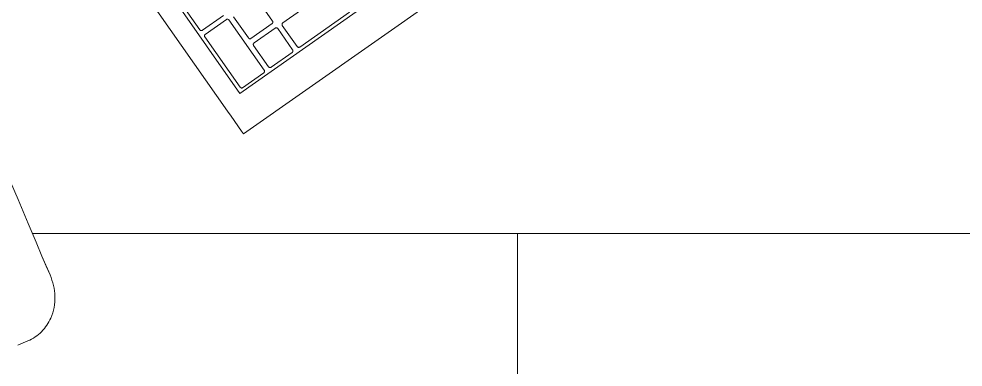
# Model space of a CAD drawing. Header units: inches. Extents: x 1 to 4637, y -664 to 702.
# Drawn here: x 1597.15 to 1617.3, y 376.57 to 383.99 of the extents above; entities that cross this region are included whole.
import ezdxf

# ---------------------------------------------------------------- set-up
doc = ezdxf.new("R2010")
doc.units = ezdxf.units.IN
doc.header["$MEASUREMENT"] = 0
doc.layers.add('I-FURN', color=30, linetype='Continuous', lineweight=9)

# ---------------------------------------------------------------- blocks, each defined once
blk = doc.blocks.new('Desk - Group 1 - No Side Chairs-V8-New Construction - Tel_Data_Elec Plan')
at = {"layer": 'I-FURN'}
for p, q in [((14.15, 2.123), (28.985, 12.511)), ((13.811, 2.607), (10.677, 7.082)), ((14.075, 2.984), (11.93, 6.048)), ((13.221, 4.342), (12.469, 5.416)), ((14.991, 4.491), (16.055, 5.236)), ((14.456, 4.981), (14.772, 4.529)), ((13.727, 4.648), (13.275, 4.332)), ((16.558, 4.723), (14.075, 2.984)), ((16.417, 4.719), (15.353, 3.974)), ((13.336, 4.245), (13.788, 4.561)), ((13.843, 4.552), (14.595, 3.478)), ((14.256, 4.167), (13.94, 4.619)), ((14.762, 4.474), (14.311, 4.158)), ((15.298, 3.984), (14.981, 4.436)), ((14.378, 4.062), (14.83, 4.378)), ((14.885, 4.368), (15.201, 3.916)), ((14.079, 3.116), (13.327, 4.19)), ((14.685, 3.554), (14.369, 4.007)), ((15.192, 3.861), (14.74, 3.545)), ((14.585, 3.423), (14.134, 3.107)), ((13.887, 2.498), (13.811, 2.607)), ((14.109, 2.181), (13.887, 2.498)), ((14.15, 2.123), (14.109, 2.181)), ((20, 0), (9.648, 0)), ((9.648, 0), (72, 0)), ((20, -36), (20, 0)), ((10.024, -0.885), (9.852, -0.481)), ((9.334, -2.384), (9.551, -2.291))]:
    blk.add_line(p, q, dxfattribs=at)
at = {"layer": 'I-FURN', "flags": 128}
blk.add_lwpolyline([(10.024, -0.885), (9.943, -0.694), (9.852, -0.481), (9.728, -0.189), (9.557, 0.215), (9.341, 0.724), (9.089, 1.317)], dxfattribs=at)
at = {"layer": 'I-FURN'}
for points, knots in [([(13.788, 4.561), (13.791, 4.564), (13.799, 4.567), (13.813, 4.569), (13.83, 4.565), (13.839, 4.557), (13.843, 4.552)], [0, 0, 0, 0, 0.2, 0.4, 0.7, 1, 1, 1, 1]), ([(13.275, 4.332), (13.272, 4.33), (13.265, 4.326), (13.25, 4.324), (13.234, 4.328), (13.224, 4.337), (13.221, 4.342)], [0, 0, 0, 0, 0.2, 0.4, 0.7, 1, 1, 1, 1]), ([(14.83, 4.378), (14.833, 4.38), (14.841, 4.384), (14.855, 4.386), (14.872, 4.381), (14.881, 4.373), (14.885, 4.368)], [0, 0, 0, 0, 0.2, 0.4, 0.7, 1, 1, 1, 1]), ([(14.311, 4.158), (14.308, 4.155), (14.3, 4.152), (14.286, 4.149), (14.269, 4.154), (14.26, 4.162), (14.256, 4.167)], [0, 0, 0, 0, 0.2, 0.4, 0.7, 1, 1, 1, 1]), ([(15.353, 3.974), (15.349, 3.971), (15.342, 3.968), (15.327, 3.966), (15.311, 3.97), (15.301, 3.978), (15.298, 3.984)], [0, 0, 0, 0, 0.2, 0.4, 0.7, 1, 1, 1, 1]), ([(14.74, 3.545), (14.737, 3.542), (14.729, 3.539), (14.715, 3.537), (14.698, 3.541), (14.689, 3.549), (14.685, 3.554)], [0, 0, 0, 0, 0.2, 0.4, 0.7, 1, 1, 1, 1]), ([(14.134, 3.107), (14.13, 3.104), (14.123, 3.101), (14.108, 3.099), (14.092, 3.103), (14.082, 3.111), (14.079, 3.116)], [0, 0, 0, 0, 0.2, 0.4, 0.7, 1, 1, 1, 1]), ([(9.551, -2.291), (9.607, -2.267), (9.71, -2.211), (9.847, -2.098), (9.96, -1.961), (10.055, -1.787), (10.119, -1.579), (10.136, -1.342), (10.104, -1.106), (10.055, -0.957), (10.024, -0.885)], [-1, -1, -1, -1, -0.892857, -0.785714, -0.678571, -0.571429, -0.428571, -0.285714, -0.142857, 0, 0, 0, 0])]:
    blk.add_open_spline(points, degree=3, knots=knots, dxfattribs=at)
for points in [[(14.772, 4.529), (14.775, 4.525), (14.778, 4.518), (14.78, 4.505), (14.778, 4.493), (14.772, 4.482), (14.766, 4.476), (14.762, 4.474)], [(14.981, 4.436), (14.979, 4.439), (14.975, 4.447), (14.974, 4.459), (14.976, 4.471), (14.982, 4.482), (14.988, 4.488), (14.991, 4.491)], [(13.327, 4.19), (13.324, 4.194), (13.321, 4.201), (13.319, 4.214), (13.321, 4.226), (13.327, 4.237), (13.333, 4.243), (13.336, 4.245)], [(14.369, 4.007), (14.366, 4.01), (14.363, 4.018), (14.361, 4.03), (14.363, 4.042), (14.369, 4.053), (14.375, 4.059), (14.378, 4.062)], [(15.201, 3.916), (15.204, 3.912), (15.207, 3.905), (15.209, 3.893), (15.207, 3.88), (15.201, 3.869), (15.195, 3.863), (15.192, 3.861)], [(14.595, 3.478), (14.597, 3.474), (14.601, 3.467), (14.602, 3.454), (14.6, 3.442), (14.594, 3.431), (14.588, 3.425), (14.585, 3.423)]]:
    blk.add_open_spline(points, degree=3, dxfattribs=at)

msp = doc.modelspace()

# ---------------------------------------------------------------- block references
at = {"layer": 'I-FURN'}
msp.add_blockref('Desk - Group 1 - No Side Chairs-V8-New Construction - Tel_Data_Elec Plan', (1587.786, 379.419), dxfattribs=at)

doc.saveas('drawing.dxf')
